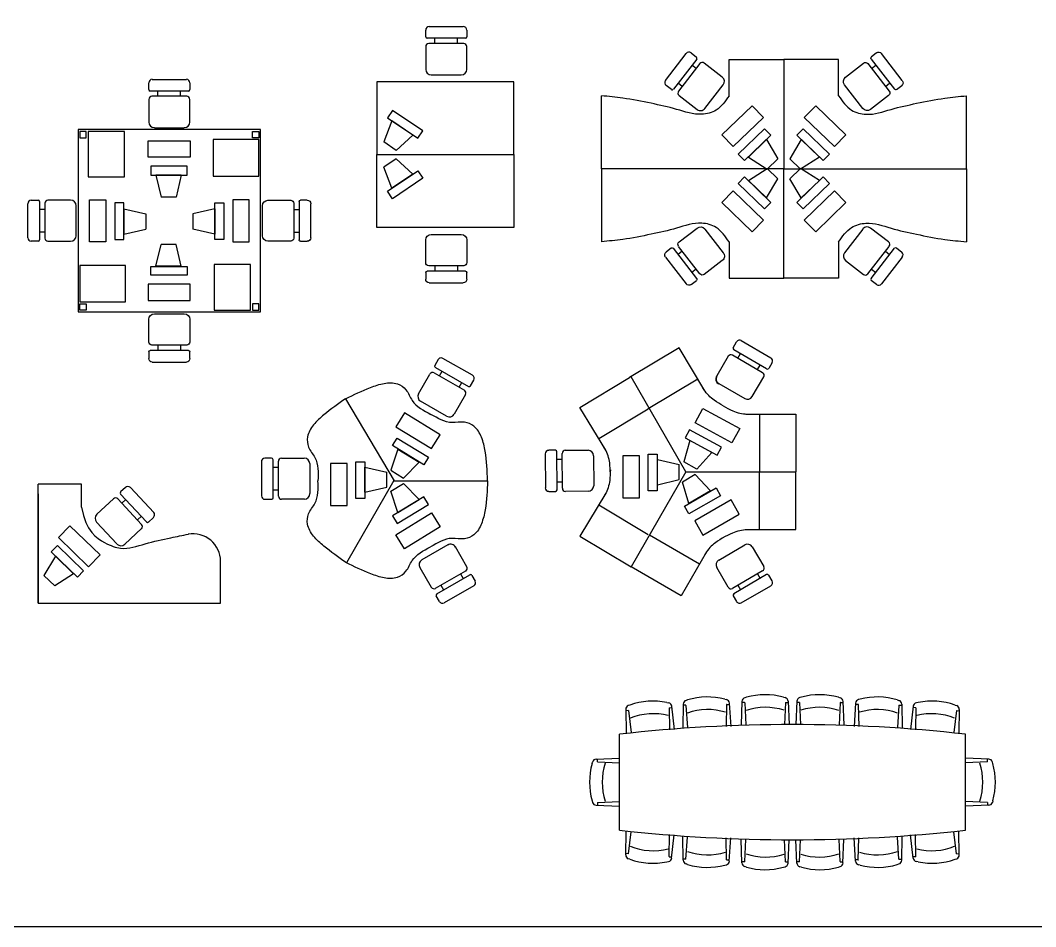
# Model space of a CAD drawing. Header units: centimetres. Extents: x 56177 to 99483, y 493 to 15482.
# Drawn here: x 61806 to 62918, y 632 to 1625 of the extents above; entities that cross this region are included whole.
import ezdxf

# ---------------------------------------------------------------- set-up
doc = ezdxf.new("R2010")
doc.units = ezdxf.units.CM
doc.header["$MEASUREMENT"] = 0
doc.linetypes.add('HIDDEN', pattern=[0.375, 0.25, -0.125])

# ---------------------------------------------------------------- blocks, each defined once
blk = doc.blocks.new('A$C404C5A9B')
for p, q in [((0, 0), (0, 1.305)), ((0.475, 1.305), (0, 1.305)), ((0.475, 1.052), (0.475, 1.305)), ((0.958, 1.269), (0.905, 1.219)), ((1.267, 0.994), (1.012, 1.267)), ((0, 1.2), (0, 0)), ((0.643, 0.975), (0.826, 1.145)), ((0.874, 1.144), (1.135, 0.864)), ((0.904, 1.196), (1.189, 0.891)), ((0.919, 1.095), (0.962, 1.135)), ((1.089, 0.913), (1.132, 0.953)), ((1.212, 0.89), (1.266, 0.94)), ((0.349, 0.849), (0.224, 0.72)), ((0.68, 0.529), (0.349, 0.849)), ((0.865, 0.649), (0.64, 0.889)), ((1.133, 0.817), (0.951, 0.646)), ((0.224, 0.72), (0.554, 0.4)), ((0.144, 0.562), (0.212, 0.633)), ((0.431, 0.284), (0.144, 0.562)), ((0.212, 0.633), (0.499, 0.354)), ((0.191, 0.514), (0.065, 0.304)), ((0.191, 0.514), (0.389, 0.322)), ((0.554, 0.4), (0.68, 0.529)), ((2, 0), (2, 0.46)), ((0.499, 0.354), (0.431, 0.284)), ((0.065, 0.304), (0.183, 0.189)), ((0.389, 0.322), (0.183, 0.189)), ((0, 0), (2, 0))]:
    blk.add_line(p, q)
for centre, radius, start, end in [((0.984, 1.241), 0.0382, 43.073, 133.073), ((0.849, 1.121), 0.0338, 43.073, 133.073), ((0.916, 1.207), 0.0161, 133.073, 223.073), ((0.685, 0.93), 0.0607, 133.073, 223.073), ((1.201, 0.902), 0.0161, 223.073, 313.073), ((1.239, 0.968), 0.0382, 313.073, 43.073), ((1.11, 0.841), 0.0338, 313.073, 43.073), ((1.7, 0.46), 0.3, 0, 100.2477), ((0.909, 0.69), 0.0607, 223.073, 313.073)]:
    blk.add_arc(centre, radius, start, end)
blk.add_open_spline([(0.475, 1.052), (0.526, 0.785), (0.73, 0.655), (0.941, 0.574), (1.177, 0.658), (1.425, 0.711), (1.583, 0.744), (1.647, 0.756)], degree=3, knots=[0, 0, 0, 0, 211.698676, 375.971931, 656.496583, 944.177186, 1139.380688, 1139.380688, 1139.380688, 1139.380688])
blk = doc.blocks.new('A$C58FB6F26')
for p, q in [((2.313, 2.498), (1.989, 2.684)), ((1.936, 2.67), (1.9, 2.606)), ((1.906, 2.584), (2.268, 2.376)), ((1.722, 2.296), (1.846, 2.512)), ((1.892, 2.525), (2.224, 2.335)), ((1.95, 2.492), (1.979, 2.542)), ((2.166, 2.368), (2.195, 2.418)), ((2.29, 2.382), (2.327, 2.446)), ((0.923, 2.242), (1.453, 1.342)), ((2.237, 2.289), (2.112, 2.072)), ((2.029, 2.05), (1.744, 2.213)), ((1.567, 2.087), (1.473, 1.934)), ((1.959, 1.847), (1.567, 2.087)), ((1.473, 1.934), (1.865, 1.694)), ((1.438, 1.727), (1.489, 1.81)), ((1.489, 1.81), (1.83, 1.601)), ((1.865, 1.694), (1.959, 1.847)), ((1.494, 1.69), (1.417, 1.457)), ((1.779, 1.518), (1.438, 1.727)), ((1.494, 1.69), (1.729, 1.546)), ((0.111, 1.589), (0.038, 1.589)), ((0.129, 1.155), (0.128, 1.573)), ((0.219, 1.59), (0.469, 1.59)), ((1.83, 1.601), (1.779, 1.518)), ((0, 1.551), (0.001, 1.177)), ((0.186, 1.489), (0.128, 1.489)), ((0.187, 1.173), (0.186, 1.556)), ((0.53, 1.53), (0.531, 1.201)), ((0.938, 1.531), (0.758, 1.531)), ((0.758, 1.531), (0.758, 1.071)), ((0.938, 1.071), (0.938, 1.531)), ((1.035, 1.549), (1.132, 1.549)), ((1.035, 1.149), (1.035, 1.549)), ((1.132, 1.549), (1.132, 1.149)), ((1.135, 1.492), (1.374, 1.436)), ((1.135, 1.217), (1.135, 1.492)), ((1.417, 1.457), (1.557, 1.371)), ((1.729, 1.546), (1.557, 1.371)), ((1.451, 1.345), (0.931, 0.444)), ((1.374, 1.272), (1.374, 1.436)), ((1.45, 1.342), (2.479, 1.342)), ((0.187, 1.24), (0.129, 1.24)), ((1.135, 1.217), (1.374, 1.272)), ((1.417, 1.227), (1.557, 1.313)), ((1.494, 0.994), (1.417, 1.227)), ((1.729, 1.138), (1.557, 1.313)), ((0.039, 1.139), (0.113, 1.139)), ((0.471, 1.14), (0.221, 1.14)), ((1.132, 1.149), (1.035, 1.149)), ((1.779, 1.167), (1.438, 0.958)), ((1.494, 0.994), (1.729, 1.138)), ((1.83, 1.083), (1.779, 1.167)), ((0.758, 1.071), (0.938, 1.071)), ((1.489, 0.874), (1.83, 1.083)), ((1.438, 0.958), (1.489, 0.874)), ((1.473, 0.751), (1.865, 0.991)), ((1.865, 0.991), (1.959, 0.837)), ((1.959, 0.837), (1.567, 0.597)), ((1.567, 0.597), (1.473, 0.751)), ((2.044, 0.638), (1.759, 0.475)), ((2.251, 0.399), (2.127, 0.616)), ((1.737, 0.392), (1.861, 0.175)), ((1.907, 0.163), (2.239, 0.353)), ((1.921, 0.103), (2.283, 0.311)), ((2.181, 0.32), (2.21, 0.269)), ((2.305, 0.305), (2.342, 0.242)), ((1.965, 0.196), (1.994, 0.146)), ((2.327, 0.19), (2.003, 0.004)), ((1.951, 0.018), (1.915, 0.081))]:
    blk.add_line(p, q)
for centre, radius, start, end in [((1.97, 2.651), 0.0382, 60.1736, 150.1736), ((1.914, 2.598), 0.0161, 150.1736, 240.1736), ((1.876, 2.496), 0.0338, 60.1736, 150.1736), ((2.294, 2.465), 0.0382, 330.1736, 60.1736), ((2.276, 2.39), 0.0161, 240.1736, 330.1736), ((1.775, 2.266), 0.0607, 150.1736, 240.1736), ((2.207, 2.305), 0.0338, 330.1736, 60.1736), ((2.06, 2.102), 0.0607, 240.1736, 330.1736), ((0.038, 1.551), 0.0382, 90.1736, 180.1736), ((0.111, 1.573), 0.0161, 0.1736, 90.1736), ((0.22, 1.556), 0.0338, 90.1736, 180.1736), ((0.469, 1.53), 0.0607, 0.1736, 90.1736), ((0.039, 1.177), 0.0382, 180.1736, 270.1736), ((0.113, 1.155), 0.0161, 270.1736, 0.1736), ((0.221, 1.173), 0.0338, 180.1736, 270.1736), ((0.47, 1.201), 0.0607, 270.1736, 0.1736), ((2.074, 0.585), 0.0607, 29.8264, 119.8264), ((1.789, 0.422), 0.0607, 119.8264, 209.8264), ((2.222, 0.382), 0.0338, 299.8264, 29.8264), ((2.291, 0.297), 0.0161, 29.8264, 119.8264), ((2.308, 0.223), 0.0382, 299.8264, 29.8264), ((1.89, 0.192), 0.0338, 209.8264, 299.8264), ((1.929, 0.089), 0.0161, 119.8264, 209.8264), ((1.984, 0.037), 0.0382, 209.8264, 299.8264)]:
    blk.add_arc(centre, radius, start, end)
for points, knots in [([(0.923, 2.242), (1.013, 2.285), (1.15, 2.35), (1.339, 2.417), (1.484, 2.421), (1.6, 2.342), (1.656, 2.175), (1.777, 2.112), (1.857, 2.07)], [0, 0, 0, 0, 0.296803, 0.45547, 0.601133, 0.71387, 0.848866, 1.104879, 1.104879, 1.104879, 1.104879]), ([(0.923, 2.242), (0.843, 2.184), (0.719, 2.097), (0.568, 1.964), (0.495, 1.838), (0.507, 1.699), (0.626, 1.569), (0.623, 1.432), (0.62, 1.342)], [0, 0, 0, 0, 0.296803, 0.45547, 0.601133, 0.71387, 0.848866, 1.104879, 1.104879, 1.104879, 1.104879]), ([(2.479, 1.342), (2.474, 1.451), (2.468, 1.612), (2.42, 1.817), (2.347, 1.942), (2.219, 1.998), (2.049, 1.958), (1.933, 2.026), (1.857, 2.07)], [0, 0, 0, 0, 0.324343, 0.48301, 0.628673, 0.74141, 0.876406, 1.126842, 1.126842, 1.126842, 1.126842]), ([(0.923, 0.448), (0.843, 0.506), (0.719, 0.594), (0.568, 0.726), (0.495, 0.852), (0.507, 0.991), (0.625, 1.12), (0.622, 1.255), (0.62, 1.342)], [0, 0, 0, 0, 0.296803, 0.45547, 0.601133, 0.71387, 0.848866, 1.099302, 1.099302, 1.099302, 1.099302]), ([(2.479, 1.342), (2.474, 1.236), (2.467, 1.076), (2.42, 0.873), (2.347, 0.748), (2.219, 0.692), (2.047, 0.732), (1.929, 0.663), (1.852, 0.617)], [0, 0, 0, 0, 0.318733, 0.4774, 0.623063, 0.735801, 0.870796, 1.126809, 1.126809, 1.126809, 1.126809]), ([(0.923, 0.448), (1.013, 0.405), (1.15, 0.34), (1.339, 0.273), (1.484, 0.269), (1.6, 0.348), (1.655, 0.513), (1.774, 0.576), (1.852, 0.617)], [0, 0, 0, 0, 0.296803, 0.45547, 0.601133, 0.71387, 0.848866, 1.099302, 1.099302, 1.099302, 1.099302])]:
    blk.add_open_spline(points, degree=3, knots=knots)
blk = doc.blocks.new('A$C4D351404')
for p, q in [((1.467, 2.798), (0.923, 2.473)), ((1.749, 2.328), (1.467, 2.798)), ((2.059, 2.8), (2.096, 2.864)), ((2.148, 2.878), (2.471, 2.69)), ((2.005, 2.707), (1.879, 2.491)), ((2.382, 2.527), (2.051, 2.719)), ((2.426, 2.568), (2.065, 2.778)), ((2.109, 2.686), (2.138, 2.736)), ((2.324, 2.561), (2.353, 2.611)), ((2.485, 2.638), (2.448, 2.574)), ((0.38, 2.147), (0.923, 2.473)), ((1.542, 1.441), (0.941, 2.483)), ((2.268, 2.265), (2.394, 2.481)), ((1.901, 2.408), (2.185, 2.243)), ((0.663, 1.676), (0.38, 2.147)), ((1.642, 1.976), (1.728, 2.135)), ((1.728, 2.135), (2.132, 1.915)), ((2.197, 2.074), (2.746, 2.074)), ((2.746, 2.074), (2.746, 1.441)), ((1.58, 1.9), (1.533, 1.814)), ((1.931, 1.709), (1.58, 1.9)), ((2.046, 1.757), (1.642, 1.976)), ((2.132, 1.915), (2.046, 1.757)), ((1.583, 1.785), (1.517, 1.548)), ((1.533, 1.814), (1.885, 1.623)), ((1.825, 1.653), (1.583, 1.785)), ((0.111, 1.676), (0.038, 1.676)), ((0.219, 1.676), (0.469, 1.677)), ((1.885, 1.623), (1.931, 1.709)), ((0, 1.637), (0.001, 1.264)), ((0.129, 1.242), (0.128, 1.66)), ((0.186, 1.575), (0.128, 1.575)), ((0.187, 1.26), (0.186, 1.642)), ((0.53, 1.616), (0.531, 1.288)), ((1.031, 1.614), (0.851, 1.614)), ((0.851, 1.614), (0.851, 1.154)), ((1.031, 1.154), (1.031, 1.614)), ((1.128, 1.232), (1.128, 1.632)), ((1.128, 1.632), (1.226, 1.632)), ((1.226, 1.632), (1.226, 1.232)), ((1.228, 1.575), (1.467, 1.519)), ((1.228, 1.299), (1.228, 1.575)), ((1.825, 1.653), (1.662, 1.47)), ((1.467, 1.355), (1.467, 1.519)), ((1.662, 1.47), (1.517, 1.548)), ((1.542, 1.441), (0.94, 0.398)), ((1.228, 1.299), (1.467, 1.355)), ((1.644, 1.41), (1.502, 1.328)), ((1.542, 1.441), (2.238, 1.441)), ((1.542, 1.441), (2.746, 1.441)), ((1.542, 1.441), (2.746, 1.441)), ((1.812, 1.231), (1.644, 1.41)), ((2.746, 0.807), (2.746, 1.441)), ((0.039, 1.226), (0.113, 1.226)), ((0.187, 1.327), (0.129, 1.327)), ((0.471, 1.227), (0.221, 1.226)), ((1.226, 1.232), (1.128, 1.232)), ((1.573, 1.093), (1.502, 1.328)), ((1.525, 1.063), (1.871, 1.263)), ((1.812, 1.231), (1.573, 1.093)), ((1.871, 1.263), (1.92, 1.178)), ((0.663, 1.206), (0.38, 0.735)), ((0.851, 1.154), (1.031, 1.154)), ((1.92, 1.178), (1.574, 0.978)), ((2.036, 1.133), (1.638, 0.903)), ((2.126, 0.977), (2.036, 1.133)), ((1.574, 0.978), (1.525, 1.063)), ((1.638, 0.903), (1.728, 0.747)), ((1.728, 0.747), (2.126, 0.977)), ((2.197, 0.807), (2.746, 0.807)), ((0.38, 0.735), (0.941, 0.399)), ((1.764, 0.557), (1.489, 0.082)), ((1.901, 0.473), (2.185, 0.639)), ((2.268, 0.617), (2.394, 0.401)), ((1.489, 0.082), (0.941, 0.399)), ((2.005, 0.174), (1.879, 0.39)), ((2.382, 0.354), (2.051, 0.162)), ((2.426, 0.313), (2.065, 0.103)), ((2.324, 0.321), (2.353, 0.271)), ((2.485, 0.244), (2.448, 0.307)), ((2.109, 0.196), (2.138, 0.146)), ((2.148, 0.004), (2.471, 0.192)), ((2.059, 0.081), (2.096, 0.018))]:
    blk.add_line(p, q)
at = {"linetype": 'HIDDEN', "ltscale": 30}
for p, q in [((1.672, 2.455), (1.129, 2.13)), ((0.586, 1.804), (1.129, 2.13)), ((2.346, 2.074), (2.346, 1.441)), ((2.346, 0.807), (2.346, 1.441)), ((0.586, 1.078), (1.129, 0.752)), ((1.689, 0.428), (1.141, 0.745))]:
    blk.add_line(p, q, dxfattribs=at)
for centre, radius, start, end in [((2.073, 2.792), 0.0161, 149.8264, 239.8264), ((2.129, 2.845), 0.0382, 59.8264, 149.8264), ((2.034, 2.69), 0.0338, 59.8264, 149.8264), ((2.452, 2.657), 0.0382, 329.8264, 59.8264), ((2.434, 2.582), 0.0161, 239.8264, 329.8264), ((1.929, 2.458), 0.0607, 151.1379, 241.1379), ((1.932, 2.461), 0.0607, 149.8264, 239.8264), ((2.365, 2.498), 0.0338, 329.8264, 59.8264), ((2.216, 2.296), 0.0607, 239.8264, 329.8264), ((0.038, 1.637), 0.0382, 90.1736, 180.1736), ((0.111, 1.66), 0.0161, 0.1736, 90.1736), ((0.22, 1.642), 0.0338, 90.1736, 180.1736), ((0.469, 1.616), 0.0607, 0.1736, 90.1736), ((0.038, 1.265), 0.0382, 179.8264, 269.8264), ((0.113, 1.242), 0.0161, 270.1736, 0.1736), ((0.221, 1.26), 0.0338, 180.1736, 270.1736), ((0.47, 1.288), 0.0607, 270.1736, 0.1736), ((2.216, 0.586), 0.0607, 30.1736, 120.1736), ((1.932, 0.421), 0.0607, 120.1736, 210.1736), ((2.365, 0.384), 0.0338, 300.1736, 30.1736), ((2.434, 0.299), 0.0161, 30.1736, 120.1736), ((2.452, 0.225), 0.0382, 300.1736, 30.1736), ((2.034, 0.191), 0.0338, 210.1736, 300.1736), ((2.073, 0.089), 0.0161, 120.1736, 210.1736), ((2.129, 0.037), 0.0382, 210.1736, 300.1736)]:
    blk.add_arc(centre, radius, start, end)
for points in [[(1.951, 2.163), (1.917, 2.182), (1.837, 2.227), (1.763, 2.301), (1.733, 2.354), (1.728, 2.362)], [(1.951, 2.163), (1.985, 2.143), (2.065, 2.098), (2.167, 2.072), (2.228, 2.074), (2.237, 2.074)], [(0.713, 1.42), (0.712, 1.459), (0.71, 1.551), (0.68, 1.651), (0.647, 1.703), (0.642, 1.71)], [(0.713, 1.462), (0.712, 1.423), (0.71, 1.331), (0.68, 1.23), (0.647, 1.179), (0.642, 1.171)], [(1.951, 0.719), (1.985, 0.738), (2.065, 0.784), (2.167, 0.809), (2.228, 0.808), (2.237, 0.807)], [(1.963, 0.726), (1.93, 0.706), (1.85, 0.66), (1.777, 0.584), (1.748, 0.531), (1.744, 0.523)]]:
    blk.add_open_spline(points, degree=3, knots=[0, 0, 0, 0, 11.733465, 27.640028, 30.288151, 30.288151, 30.288151, 30.288151])
blk = doc.blocks.new('A$C148F6C37')
for p, q in [((1.325, 2.988), (1.325, 3.062)), ((1.363, 3.1), (1.737, 3.1)), ((1.775, 3.062), (1.775, 2.988)), ((1.759, 2.972), (1.341, 2.972)), ((1.741, 2.914), (1.359, 2.914)), ((1.426, 2.914), (1.426, 2.972)), ((1.674, 2.914), (1.674, 2.972)), ((1.325, 2.88), (1.325, 2.631)), ((1.775, 2.631), (1.775, 2.88)), ((1.386, 2.57), (1.714, 2.57)), ((2.55, 2.55), (0.55, 2.55)), ((0.55, 2.55), (0.55, 0.55)), ((0.64, 2.53), (0.57, 2.53)), ((0.57, 2.53), (0.57, 2.46)), ((0.57, 2.46), (0.64, 2.46)), ((0.64, 2.46), (0.64, 2.53)), ((1.06, 2.53), (0.66, 2.53)), ((0.66, 2.53), (0.66, 2.03)), ((1.06, 2.03), (1.06, 2.53)), ((2.46, 2.46), (2.46, 2.53)), ((2.46, 2.53), (2.53, 2.53)), ((2.53, 2.46), (2.46, 2.46)), ((2.53, 2.53), (2.53, 2.46)), ((2.55, 0.55), (2.55, 2.55)), ((1.32, 2.425), (1.78, 2.425)), ((1.32, 2.245), (1.32, 2.425)), ((1.78, 2.425), (1.78, 2.245)), ((2.03, 2.44), (2.03, 2.04)), ((2.53, 2.44), (2.03, 2.44)), ((2.53, 2.04), (2.53, 2.44)), ((1.78, 2.245), (1.32, 2.245)), ((1.746, 2.147), (1.346, 2.147)), ((1.346, 2.147), (1.346, 2.05)), ((1.746, 2.05), (1.746, 2.147)), ((0.66, 2.03), (1.06, 2.03)), ((1.346, 2.05), (1.746, 2.05)), ((1.679, 2.048), (1.404, 2.048)), ((1.404, 2.048), (1.459, 1.809)), ((1.679, 2.048), (1.624, 1.809)), ((2.03, 2.04), (2.53, 2.04)), ((1.624, 1.809), (1.459, 1.809)), ((0, 1.363), (0, 1.737)), ((0.038, 1.775), (0.112, 1.775)), ((0.128, 1.759), (0.128, 1.341)), ((0.186, 1.674), (0.128, 1.674)), ((0.186, 1.741), (0.186, 1.359)), ((0.469, 1.775), (0.22, 1.775)), ((0.53, 1.386), (0.53, 1.714)), ((0.675, 1.32), (0.675, 1.78)), ((0.675, 1.78), (0.855, 1.78)), ((0.855, 1.78), (0.855, 1.32)), ((0.953, 1.746), (0.953, 1.346)), ((1.05, 1.746), (0.953, 1.746)), ((1.05, 1.346), (1.05, 1.746)), ((1.052, 1.679), (1.052, 1.404)), ((1.052, 1.679), (1.291, 1.624)), ((2.048, 1.679), (1.809, 1.624)), ((2.048, 1.679), (2.048, 1.404)), ((2.05, 1.346), (2.05, 1.746)), ((2.05, 1.746), (2.147, 1.746)), ((2.147, 1.746), (2.147, 1.346)), ((2.425, 1.78), (2.245, 1.78)), ((2.245, 1.78), (2.245, 1.32)), ((2.425, 1.32), (2.425, 1.78)), ((2.57, 1.386), (2.57, 1.714)), ((2.631, 1.775), (2.88, 1.775)), ((2.914, 1.741), (2.914, 1.359)), ((2.914, 1.674), (2.972, 1.674)), ((2.972, 1.759), (2.972, 1.341)), ((3.062, 1.775), (2.988, 1.775)), ((3.1, 1.363), (3.1, 1.737)), ((1.291, 1.624), (1.291, 1.459)), ((1.809, 1.624), (1.809, 1.459)), ((1.052, 1.404), (1.291, 1.459)), ((2.048, 1.404), (1.809, 1.459)), ((0.186, 1.426), (0.128, 1.426)), ((0.953, 1.346), (1.05, 1.346)), ((2.147, 1.346), (2.05, 1.346)), ((2.914, 1.426), (2.972, 1.426)), ((0.112, 1.325), (0.038, 1.325)), ((0.22, 1.325), (0.469, 1.325)), ((0.855, 1.32), (0.675, 1.32)), ((1.404, 1.052), (1.459, 1.291)), ((1.624, 1.291), (1.459, 1.291)), ((1.679, 1.052), (1.624, 1.291)), ((2.245, 1.32), (2.425, 1.32)), ((2.88, 1.325), (2.631, 1.325)), ((2.988, 1.325), (3.062, 1.325)), ((0.57, 1.06), (0.57, 0.66)), ((1.07, 1.06), (0.57, 1.06)), ((1.07, 0.66), (1.07, 1.06)), ((1.346, 1.05), (1.746, 1.05)), ((1.346, 0.953), (1.346, 1.05)), ((1.679, 1.052), (1.404, 1.052)), ((1.746, 1.05), (1.746, 0.953)), ((2.44, 1.07), (2.04, 1.07)), ((2.04, 1.07), (2.04, 0.57)), ((2.44, 0.57), (2.44, 1.07)), ((1.746, 0.953), (1.346, 0.953)), ((1.78, 0.855), (1.32, 0.855)), ((1.32, 0.855), (1.32, 0.675)), ((1.78, 0.675), (1.78, 0.855)), ((1.32, 0.675), (1.78, 0.675)), ((0.57, 0.66), (1.07, 0.66)), ((0.57, 0.64), (0.64, 0.64)), ((0.57, 0.57), (0.57, 0.64)), ((0.64, 0.57), (0.57, 0.57)), ((0.64, 0.64), (0.64, 0.57)), ((2.04, 0.57), (2.44, 0.57)), ((2.53, 0.64), (2.46, 0.64)), ((2.46, 0.64), (2.46, 0.57)), ((2.46, 0.57), (2.53, 0.57)), ((2.53, 0.57), (2.53, 0.64)), ((0.55, 0.55), (2.55, 0.55)), ((1.325, 0.22), (1.325, 0.469)), ((1.386, 0.53), (1.714, 0.53)), ((1.775, 0.469), (1.775, 0.22)), ((1.325, 0.112), (1.325, 0.038)), ((1.759, 0.128), (1.341, 0.128)), ((1.741, 0.186), (1.359, 0.186)), ((1.426, 0.186), (1.426, 0.128)), ((1.674, 0.186), (1.674, 0.128)), ((1.775, 0.038), (1.775, 0.112)), ((1.363, 0), (1.737, 0))]:
    blk.add_line(p, q)
for centre, radius, start, end in [((1.363, 3.062), 0.0382, 90, 180), ((1.737, 3.062), 0.0382, 0, 90), ((1.341, 2.988), 0.0161, 180, 270), ((1.359, 2.88), 0.0338, 90, 180), ((1.741, 2.88), 0.0338, 0, 90), ((1.759, 2.988), 0.0161, 270, 0), ((1.386, 2.631), 0.0607, 180, 270), ((1.714, 2.631), 0.0607, 270, 0), ((0.038, 1.737), 0.0382, 90, 180), ((0.112, 1.759), 0.0161, 0, 90), ((0.22, 1.741), 0.0338, 90, 180), ((0.469, 1.714), 0.0607, 0, 90), ((0.038, 1.363), 0.0382, 180, 270), ((0.112, 1.341), 0.0161, 270, 0), ((0.22, 1.359), 0.0338, 180, 270), ((0.469, 1.386), 0.0607, 270, 0)]:
    blk.add_arc(centre, radius, start, end)
at = {"extrusion": (0, 0, -1)}
for centre, major_axis, start_param, end_param in [((2.631, 1.714), (0.0429, 0.0429), 3.926991, 5.497787), ((2.88, 1.741), (-0.0239, 0.0239), 0.785398, 2.356194), ((2.988, 1.759), (0.0114, 0.0114), 3.926991, 5.497787), ((3.062, 1.737), (0.027, 0.027), -0.785398, 0.785398), ((2.631, 1.386), (-0.0429, 0.0429), 3.926991, 5.497787), ((2.88, 1.359), (0.0239, 0.0239), 0.785398, 2.356194), ((2.988, 1.341), (0.0114, 0.0114), 2.356194, 3.926991), ((3.062, 1.363), (-0.027, 0.027), 2.356194, 3.926991), ((1.386, 0.469), (0.0429, 0.0429), 3.926991, 5.497787), ((1.714, 0.469), (-0.0429, 0.0429), 0.785398, 2.356194), ((1.359, 0.22), (-0.0239, 0.0239), 3.926991, 5.497787), ((1.341, 0.112), (-0.0114, 0.0114), 5.497787, 7.068583), ((1.741, 0.22), (0.0239, 0.0239), 0.785398, 2.356194), ((1.759, 0.112), (-0.0114, 0.0114), 0.785398, 2.356194), ((1.363, 0.038), (0.027, 0.027), 2.356194, 3.926991), ((1.737, 0.038), (-0.027, 0.027), 2.356194, 3.926991)]:
    blk.add_ellipse(centre, major_axis=major_axis, ratio=1, start_param=start_param, end_param=end_param, dxfattribs=at)
blk = doc.blocks.new('A$C2F7A5E31')
for p, q in [((0.573, 2.809), (0.946, 2.809)), ((0.535, 2.697), (0.535, 2.77)), ((0.969, 2.681), (0.551, 2.681)), ((0.635, 2.623), (0.635, 2.681)), ((0.884, 2.623), (0.884, 2.681)), ((0.985, 2.77), (0.985, 2.697)), ((0.535, 2.589), (0.535, 2.339)), ((0.951, 2.623), (0.569, 2.623)), ((0.985, 2.339), (0.985, 2.589)), ((0.595, 2.279), (0.924, 2.279)), ((1.5, 2.204), (0, 2.204)), ((0, 2.204), (0, 1.404)), ((1.5, 1.404), (1.5, 2.204)), ((0.172, 1.887), (0.117, 1.806)), ((0.117, 1.806), (0.449, 1.583)), ((0.504, 1.664), (0.172, 1.887)), ((0.164, 1.773), (0.076, 1.543)), ((0.392, 1.619), (0.164, 1.773)), ((0.392, 1.619), (0.212, 1.451)), ((0.449, 1.583), (0.504, 1.664)), ((0.212, 1.451), (0.076, 1.543)), ((0, 1.404), (1.5, 1.404)), ((0, 1.404), (1.5, 1.404)), ((0, 0.604), (0, 1.404)), ((0.212, 1.357), (0.076, 1.265)), ((0.392, 1.19), (0.212, 1.357)), ((1.5, 1.404), (1.5, 0.604)), ((0.164, 1.036), (0.076, 1.265)), ((0.117, 1.002), (0.449, 1.226)), ((0.449, 1.226), (0.504, 1.145)), ((0.392, 1.19), (0.164, 1.036)), ((0.504, 1.145), (0.172, 0.921)), ((0.172, 0.921), (0.117, 1.002)), ((1.5, 0.604), (0, 0.604)), ((0.535, 0.22), (0.535, 0.469)), ((0.595, 0.53), (0.924, 0.53)), ((0.985, 0.469), (0.985, 0.22)), ((0.535, 0.112), (0.535, 0.038)), ((0.969, 0.128), (0.551, 0.128)), ((0.951, 0.186), (0.569, 0.186)), ((0.635, 0.186), (0.635, 0.128)), ((0.884, 0.186), (0.884, 0.128)), ((0.985, 0.038), (0.985, 0.112)), ((0.573, 0), (0.946, 0))]:
    blk.add_line(p, q)
for centre, radius, start, end in [((0.573, 2.77), 0.0382, 90, 180), ((0.946, 2.77), 0.0382, 0, 90), ((0.551, 2.697), 0.0161, 180, 270), ((0.969, 2.697), 0.0161, 270, 0), ((0.569, 2.589), 0.0338, 90, 180), ((0.951, 2.589), 0.0338, 0, 90), ((0.595, 2.339), 0.0607, 180, 270), ((0.924, 2.339), 0.0607, 270, 0)]:
    blk.add_arc(centre, radius, start, end)
at = {"extrusion": (0, 0, -1)}
for centre, major_axis, start_param, end_param in [((0.595, 0.469), (0.0429, 0.0429), 3.926991, 5.497787), ((0.924, 0.469), (0.0429, 0.0429), -0.785398, 0.785398), ((0.569, 0.22), (-0.0239, 0.0239), 3.926991, 5.497787), ((0.551, 0.112), (-0.0114, 0.0114), 5.497787, 7.068583), ((0.951, 0.22), (0.0239, 0.0239), 0.785398, 2.356194), ((0.969, 0.112), (0.0114, 0.0114), -0.785398, 0.785398), ((0.573, 0.038), (0.027, 0.027), 2.356194, 3.926991), ((0.946, 0.038), (0.027, 0.027), 0.785398, 2.356194)]:
    blk.add_ellipse(centre, major_axis=major_axis, ratio=1, start_param=start_param, end_param=end_param, dxfattribs=at)
blk = doc.blocks.new('A$C4DD15663')
for p, q in [((0.702, 2.244), (0.93, 2.54)), ((1.045, 2.479), (0.789, 2.149)), ((0.984, 2.547), (1.042, 2.502)), ((1.4, 2.477), (2, 2.477)), ((1.4, 2.077), (1.4, 2.477)), ((2, 2.477), (2, 1.277)), ((2.6, 2.477), (2, 2.477)), ((2.6, 2.077), (2.6, 2.477)), ((2.955, 2.479), (3.211, 2.149)), ((3.016, 2.547), (2.958, 2.502)), ((3.298, 2.244), (3.07, 2.54)), ((1.08, 2.43), (0.846, 2.127)), ((1.039, 2.377), (0.993, 2.413)), ((1.325, 2.283), (1.127, 2.436)), ((2.675, 2.283), (2.873, 2.436)), ((2.92, 2.43), (3.154, 2.127)), ((2.961, 2.377), (3.007, 2.413)), ((0.767, 2.146), (0.709, 2.191)), ((0.887, 2.18), (0.841, 2.216)), ((1.135, 1.938), (1.336, 2.198)), ((2.865, 1.938), (2.664, 2.198)), ((3.113, 2.18), (3.159, 2.216)), ((3.233, 2.146), (3.291, 2.191)), ((0, 1.277), (0, 2.077)), ((0.852, 2.08), (1.05, 1.927)), ((3.148, 2.08), (2.95, 1.927)), ((4, 1.277), (4, 2.077)), ((1.32, 1.649), (1.651, 1.969)), ((1.651, 1.969), (1.776, 1.84)), ((2.349, 1.969), (2.224, 1.84)), ((2.68, 1.649), (2.349, 1.969)), ((1.776, 1.84), (1.446, 1.52)), ((2.224, 1.84), (2.554, 1.52)), ((1.788, 1.716), (1.501, 1.437)), ((1.856, 1.646), (1.788, 1.716)), ((2.144, 1.646), (2.212, 1.716)), ((2.212, 1.716), (2.499, 1.437)), ((1.446, 1.52), (1.32, 1.649)), ((1.569, 1.367), (1.856, 1.646)), ((1.809, 1.598), (1.611, 1.406)), ((1.809, 1.598), (1.935, 1.387)), ((2.191, 1.598), (2.065, 1.387)), ((2.431, 1.367), (2.144, 1.646)), ((2.191, 1.598), (2.389, 1.406)), ((2.554, 1.52), (2.68, 1.649)), ((1.501, 1.437), (1.569, 1.367)), ((1.611, 1.406), (1.817, 1.273)), ((1.935, 1.387), (1.817, 1.273)), ((2.065, 1.387), (2.183, 1.273)), ((2.389, 1.406), (2.183, 1.273)), ((2.499, 1.437), (2.431, 1.367)), ((2, 1.277), (0, 1.277)), ((0, 1.277), (0, 0.477)), ((1.611, 1.149), (1.817, 1.282)), ((1.935, 1.168), (1.817, 1.282)), ((2, 1.277), (4, 1.277)), ((2, 0.077), (2, 1.277)), ((2.065, 1.168), (2.183, 1.282)), ((2.389, 1.149), (2.183, 1.282)), ((4, 1.277), (4, 0.477)), ((1.501, 1.117), (1.569, 1.188)), ((1.788, 0.839), (1.501, 1.117)), ((1.569, 1.188), (1.856, 0.909)), ((1.809, 0.957), (1.611, 1.149)), ((1.809, 0.957), (1.935, 1.168)), ((2.191, 0.957), (2.065, 1.168)), ((2.431, 1.188), (2.144, 0.909)), ((2.191, 0.957), (2.389, 1.149)), ((2.212, 0.839), (2.499, 1.117)), ((2.499, 1.117), (2.431, 1.188)), ((1.446, 1.035), (1.32, 0.906)), ((1.776, 0.715), (1.446, 1.035)), ((2.224, 0.715), (2.554, 1.035)), ((2.554, 1.035), (2.68, 0.906)), ((1.32, 0.906), (1.651, 0.586)), ((1.856, 0.909), (1.788, 0.839)), ((2.144, 0.909), (2.212, 0.839)), ((2.68, 0.906), (2.349, 0.586)), ((1.651, 0.586), (1.776, 0.715)), ((2.349, 0.586), (2.224, 0.715)), ((0.852, 0.475), (1.05, 0.628)), ((1.135, 0.617), (1.336, 0.357)), ((2.865, 0.617), (2.664, 0.357)), ((3.148, 0.475), (2.95, 0.628)), ((1.4, 0.477), (1.4, 0.077)), ((2.6, 0.477), (2.6, 0.077)), ((0.767, 0.409), (0.709, 0.364)), ((1.045, 0.075), (0.789, 0.406)), ((0.887, 0.375), (0.841, 0.339)), ((1.08, 0.125), (0.846, 0.427)), ((2.92, 0.125), (3.154, 0.427)), ((2.955, 0.075), (3.211, 0.406)), ((3.113, 0.375), (3.159, 0.339)), ((3.233, 0.409), (3.291, 0.364)), ((0.702, 0.31), (0.93, 0.015)), ((1.325, 0.272), (1.127, 0.119)), ((2.675, 0.272), (2.873, 0.119)), ((3.298, 0.31), (3.07, 0.015)), ((1.039, 0.178), (0.993, 0.142)), ((2.961, 0.178), (3.007, 0.142)), ((0.984, 0.008), (1.042, 0.053)), ((1.4, 0.077), (2, 0.077)), ((2.6, 0.077), (2, 0.077)), ((3.016, 0.008), (2.958, 0.053))]:
    blk.add_line(p, q)
for centre, radius, start, end in [((0.96, 2.517), 0.0382, 52.2917, 142.2917), ((1.032, 2.489), 0.0161, 322.2917, 52.2917), ((1.107, 2.409), 0.0338, 52.2917, 142.2917), ((0.732, 2.221), 0.0382, 142.2917, 232.2917), ((1.288, 2.235), 0.0607, 322.2917, 52.2917), ((0.776, 2.159), 0.0161, 232.2917, 322.2917), ((0.873, 2.107), 0.0338, 142.2917, 232.2917), ((1.087, 1.975), 0.0607, 232.2917, 322.2917), ((2.913, 0.58), 0.0607, 52.2917, 142.2917), ((3.127, 0.448), 0.0338, 322.2917, 52.2917), ((2.712, 0.32), 0.0607, 142.2917, 232.2917), ((3.224, 0.396), 0.0161, 52.2917, 142.2917), ((3.268, 0.334), 0.0382, 322.2917, 52.2917), ((2.893, 0.146), 0.0338, 232.2917, 322.2917), ((2.968, 0.066), 0.0161, 142.2917, 232.2917), ((3.04, 0.038), 0.0382, 232.2917, 322.2917)]:
    blk.add_arc(centre, radius, start, end)
at = {"extrusion": (0, 0, -1)}
for centre, major_axis, start_param, end_param in [((2.968, 2.489), (0.0114, 0.0114), 3.268857, 4.839653), ((3.04, 2.517), (0.027, 0.027), -1.443532, 0.127264), ((2.893, 2.409), (0.0239, 0.0239), -1.443532, 0.127264), ((2.712, 2.235), (0.0429, 0.0429), 3.268857, 4.839653), ((3.268, 2.221), (0.027, 0.027), 0.127264, 1.698061), ((3.127, 2.107), (0.0239, 0.0239), 0.127264, 1.698061), ((3.224, 2.159), (0.0114, 0.0114), 1.698061, 3.268857), ((2.913, 1.975), (0.0429, 0.0429), 1.698061, 3.268857), ((1.087, 0.58), (0.0429, 0.0429), -1.443532, 0.127264), ((0.873, 0.448), (0.0239, 0.0239), 3.268857, 4.839653), ((0.732, 0.334), (0.027, 0.027), 3.268857, 4.839653), ((0.776, 0.396), (0.0114, 0.0114), -1.443532, 0.127264), ((1.288, 0.32), (0.0429, 0.0429), 0.127264, 1.698061), ((1.107, 0.146), (0.0239, 0.0239), 1.698061, 3.268857), ((0.96, 0.038), (0.027, 0.027), 1.698061, 3.268857), ((1.032, 0.066), (0.0114, 0.0114), 0.127264, 1.698061)]:
    blk.add_ellipse(centre, major_axis=major_axis, ratio=1, start_param=start_param, end_param=end_param, dxfattribs=at)
for points in [[(1.4, 2.077), (1.358, 2.018), (1.284, 1.911), (1.059, 1.851), (0.823, 1.936), (0.537, 1.997), (0.262, 2.053), (0.079, 2.07), (0, 2.077)], [(2.6, 2.077), (2.642, 2.018), (2.716, 1.911), (2.941, 1.851), (3.177, 1.936), (3.463, 1.997), (3.738, 2.053), (3.921, 2.07), (4, 2.077)], [(1.4, 0.477), (1.358, 0.537), (1.284, 0.643), (1.059, 0.704), (0.823, 0.619), (0.537, 0.558), (0.262, 0.501), (0.079, 0.485), (0, 0.477)], [(2.6, 0.477), (2.642, 0.537), (2.716, 0.643), (2.941, 0.704), (3.177, 0.619), (3.463, 0.558), (3.738, 0.501), (3.921, 0.485), (4, 0.477)]]:
    blk.add_open_spline(points, degree=3, knots=[0, 0, 0, 0, 211.698676, 375.971931, 656.496583, 944.177186, 1257.74542, 1495.605958, 1495.605958, 1495.605958, 1495.605958])
blk = doc.blocks.new('A1020DB')
for p, q in [((-43.65, 34.29), (-44.32, 34.08)), ((-28.21, 34.6), (-27.52, 34.41)), ((-19.17, 35.37), (-19.85, 35.16)), ((-3.72, 35.43), (-3.04, 35.23)), ((3.72, 35.43), (3.04, 35.23)), ((19.17, 35.37), (19.85, 35.16)), ((28.21, 34.6), (27.52, 34.41)), ((43.65, 34.29), (44.32, 34.08)), ((-68.33, 29.85), (-69.48, 29.77)), ((-69.45, 30.27), (-69.21, 20.55)), ((-67.7, 32.13), (-68.37, 31.88)), ((-68.29, 29.81), (-67.24, 20.68)), ((-52.3, 33.2), (-51.61, 33.05)), ((-51.4, 30.99), (-51.17, 21.8)), ((-51.36, 31.04), (-50.36, 31.1)), ((-50.31, 31.61), (-49.2, 21.94)), ((-45.49, 32.53), (-45.72, 22.8)), ((-44.39, 32.05), (-45.54, 32.03)), ((-44.35, 32.01), (-43.76, 22.84)), ((-27.42, 32.35), (-27.64, 23.16)), ((-27.38, 32.39), (-26.38, 32.41)), ((-26.3, 32.91), (-25.68, 23.2)), ((-21.03, 33.63), (-21.43, 23.91)), ((-19.94, 33.14), (-21.1, 33.13)), ((-19.9, 33.1), (-19.46, 23.92)), ((-2.97, 33.17), (-3.34, 23.98)), ((-2.93, 33.21), (-1.93, 33.21)), ((-1.84, 33.71), (-1.37, 23.99)), ((1.84, 33.71), (1.37, 23.99)), ((2.93, 33.21), (1.93, 33.21)), ((2.97, 33.17), (3.34, 23.98)), ((19.9, 33.1), (19.46, 23.92)), ((19.94, 33.14), (21.1, 33.13)), ((21.03, 33.63), (21.43, 23.91)), ((26.3, 32.91), (25.68, 23.2)), ((27.38, 32.39), (26.38, 32.41)), ((27.42, 32.35), (27.64, 23.16)), ((44.35, 32.01), (43.76, 22.84)), ((44.39, 32.05), (45.54, 32.03)), ((45.49, 32.53), (45.72, 22.8)), ((50.31, 31.61), (49.2, 21.94)), ((51.36, 31.04), (50.36, 31.1)), ((51.4, 30.99), (51.17, 21.8)), ((52.3, 33.2), (51.61, 33.05)), ((68.29, 29.81), (67.24, 20.68)), ((67.7, 32.13), (68.37, 31.88)), ((68.33, 29.85), (69.48, 29.77)), ((69.45, 30.27), (69.21, 20.55)), ((-72, -20), (-72, 20)), ((72, -20), (72, 20)), ((-81.72, 9.6), (-72, 10.03)), ((-81.22, 8.51), (-81.22, 9.51)), ((-81.18, 8.47), (-72, 8.06)), ((81.72, 9.6), (72, 10.03)), ((81.18, 8.47), (72, 8.06)), ((81.22, 8.51), (81.22, 9.51)), ((-83.45, 7.72), (-83.25, 8.4)), ((83.45, 7.72), (83.25, 8.4)), ((-83.45, -7.72), (-83.25, -8.4)), ((-81.18, -8.47), (-72, -8.06)), ((81.18, -8.47), (72, -8.06)), ((83.45, -7.72), (83.25, -8.4)), ((-81.72, -9.6), (-72, -10.03)), ((-81.22, -8.51), (-81.22, -9.66)), ((81.72, -9.6), (72, -10.03)), ((81.22, -8.51), (81.22, -9.66)), ((-69.45, -30.27), (-69.21, -20.55)), ((-68.29, -29.81), (-67.24, -20.68)), ((68.29, -29.81), (67.24, -20.68)), ((69.45, -30.27), (69.21, -20.55)), ((-51.4, -30.99), (-51.17, -21.8)), ((-50.31, -31.61), (-49.2, -21.94)), ((-45.49, -32.53), (-45.72, -22.8)), ((-44.35, -32.01), (-43.76, -22.84)), ((-27.42, -32.35), (-27.64, -23.16)), ((-26.3, -32.91), (-25.68, -23.2)), ((-21.03, -33.63), (-21.43, -23.91)), ((-19.9, -33.1), (-19.46, -23.92)), ((-2.97, -33.17), (-3.34, -23.98)), ((-1.84, -33.71), (-1.37, -23.99)), ((1.84, -33.71), (1.37, -23.99)), ((2.97, -33.17), (3.34, -23.98)), ((19.9, -33.1), (19.46, -23.92)), ((21.03, -33.63), (21.43, -23.91)), ((26.3, -32.91), (25.68, -23.2)), ((27.42, -32.35), (27.64, -23.16)), ((44.35, -32.01), (43.76, -22.84)), ((45.49, -32.53), (45.72, -22.8)), ((50.31, -31.61), (49.2, -21.94)), ((51.4, -30.99), (51.17, -21.8)), ((-68.33, -29.85), (-69.48, -29.77)), ((-67.7, -32.13), (-68.37, -31.88)), ((-52.3, -33.2), (-51.61, -33.05)), ((-51.36, -31.04), (-50.36, -31.1)), ((-44.39, -32.05), (-45.54, -32.03)), ((-27.38, -32.39), (-26.38, -32.41)), ((-19.94, -33.14), (-21.1, -33.13)), ((-2.93, -33.21), (-1.93, -33.21)), ((2.93, -33.21), (1.93, -33.21)), ((19.94, -33.14), (21.1, -33.13)), ((27.38, -32.39), (26.38, -32.41)), ((44.39, -32.05), (45.54, -32.03)), ((51.36, -31.04), (50.36, -31.1)), ((52.3, -33.2), (51.61, -33.05)), ((67.7, -32.13), (68.37, -31.88)), ((68.33, -29.85), (69.48, -29.77)), ((-43.65, -34.29), (-44.32, -34.08)), ((-28.21, -34.6), (-27.52, -34.41)), ((-19.17, -35.37), (-19.85, -35.16)), ((-3.72, -35.43), (-3.04, -35.23)), ((3.72, -35.43), (3.04, -35.23)), ((19.17, -35.37), (19.85, -35.16)), ((28.21, -34.6), (27.52, -34.41)), ((43.65, -34.29), (44.32, -34.08))]:
    blk.add_line(p, q)
for centre, radius, start, end in [((-43.82, 32.49), 1.67, 107.5567, 178.5964), ((-35.38, 6.66), 28.84, 75.6116, 106.662), ((-27.96, 32.8), 1.67, 3.6772, 74.7168), ((-19.37, 33.57), 1.67, 106.6463, 177.686), ((-11.34, 7.61), 28.84, 74.7012, 105.7516), ((-3.51, 33.63), 1.67, 2.7668, 73.8065), ((3.51, 33.63), 1.67, 106.1935, 177.2332), ((11.34, 7.61), 28.84, 74.2484, 105.2988), ((19.37, 33.57), 1.67, 2.314, 73.3537), ((27.96, 32.8), 1.67, 105.2832, 176.3228), ((35.38, 6.66), 28.84, 73.338, 104.3884), ((43.82, 32.49), 1.67, 1.4036, 72.4433), ((-67.79, 30.32), 1.67, 110.4098, 181.4495), ((-68.33, 29.81), 0.0417, 6.5302, 93.9898), ((-58.07, 4.94), 28.84, 78.4646, 109.5151), ((-51.96, 31.42), 1.67, 6.5302, 77.5699), ((-51.36, 30.99), 0.0417, 93.9898, 181.4495), ((-44.39, 32.01), 0.0417, 3.6772, 91.1368), ((-35.35, 5.19), 25.07, 72.718, 109.5555), ((-27.38, 32.35), 0.0417, 91.1368, 178.5964), ((-19.94, 33.1), 0.0417, 2.7668, 90.2264), ((-11.33, 6.13), 25.07, 71.8076, 108.6451), ((-2.93, 33.16), 0.0417, 90.2264, 177.686), ((2.93, 33.16), 0.0417, 2.314, 89.7736), ((11.33, 6.13), 25.07, 71.3549, 108.1924), ((19.94, 33.1), 0.0417, 89.7736, 177.2332), ((27.38, 32.35), 0.0417, 1.4036, 88.8632), ((35.35, 5.19), 25.07, 70.4445, 107.282), ((44.39, 32.01), 0.0417, 88.8632, 176.3228), ((51.96, 31.42), 1.67, 102.4301, 173.4698), ((51.36, 30.99), 0.0417, 358.5505, 86.0102), ((58.07, 4.94), 28.84, 70.4849, 101.5354), ((68.33, 29.81), 0.0417, 86.0102, 173.4698), ((67.79, 30.32), 1.67, 358.5505, 69.5902), ((-57.97, 3.47), 25.07, 75.5711, 112.4086), ((57.97, 3.47), 25.07, 67.5914, 104.4289), ((0, -626), 650, 83.64034, 96.35966), ((-81.65, 7.93), 1.67, 92.5404, 163.5801), ((-81.18, 8.51), 0.0417, 180, 267.4596), ((81.18, 8.51), 0.0417, 272.5404, 360), ((81.65, 7.93), 1.67, 16.4199, 87.4596), ((-55.66, 0), 28.84, 164.4748, 195.5252), ((-54.18, 0), 25.07, 161.5812, 198.4188), ((54.18, 0), 25.07, 341.5812, 18.4188), ((55.66, 0), 28.84, 344.4748, 15.5252), ((-81.65, -7.93), 1.67, 196.4199, 267.4596), ((81.65, -7.93), 1.67, 272.5404, 343.5801), ((-81.18, -8.51), 0.0417, 92.5404, 180), ((81.18, -8.51), 0.0417, 0, 87.4596), ((0, 626), 650, 263.64034, 276.35966), ((0, 626), 650, 263.64034, 276.35966), ((-57.97, -3.47), 25.07, 247.5914, 284.4289), ((-35.35, -5.19), 25.07, 250.4445, 287.282), ((35.35, -5.19), 25.07, 252.718, 289.5555), ((57.97, -3.47), 25.07, 255.5711, 292.4086), ((-67.79, -30.32), 1.67, 178.5505, 249.5902), ((-68.33, -29.81), 0.0417, 266.0102, 353.4698), ((-58.07, -4.94), 28.84, 250.4849, 281.5354), ((-51.96, -31.42), 1.67, 282.4301, 353.4698), ((-51.36, -30.99), 0.0417, 178.5505, 266.0102), ((-43.82, -32.49), 1.67, 181.4036, 252.4433), ((-44.39, -32.01), 0.0417, 268.8632, 356.3228), ((-27.96, -32.8), 1.67, 285.2832, 356.3228), ((-27.38, -32.35), 0.0417, 181.4036, 268.8632), ((-19.37, -33.57), 1.67, 182.314, 253.3537), ((-19.94, -33.1), 0.0417, 269.7736, 357.2332), ((-11.33, -6.13), 25.07, 251.3549, 288.1924), ((-3.51, -33.63), 1.67, 286.1935, 357.2332), ((-2.93, -33.16), 0.0417, 182.314, 269.7736), ((3.51, -33.63), 1.67, 182.7668, 253.8065), ((2.93, -33.16), 0.0417, 270.2264, 357.686), ((11.33, -6.13), 25.07, 251.8076, 288.6451), ((19.37, -33.57), 1.67, 286.6463, 357.686), ((19.94, -33.1), 0.0417, 182.7668, 270.2264), ((27.96, -32.8), 1.67, 183.6772, 254.7168), ((27.38, -32.35), 0.0417, 271.1368, 358.5964), ((43.82, -32.49), 1.67, 287.5567, 358.5964), ((44.39, -32.01), 0.0417, 183.6772, 271.1368), ((51.96, -31.42), 1.67, 186.5302, 257.5699), ((51.36, -30.99), 0.0417, 273.9898, 1.4495), ((58.07, -4.94), 28.84, 258.4646, 289.5151), ((68.33, -29.81), 0.0417, 186.5302, 273.9898), ((67.79, -30.32), 1.67, 290.4098, 1.4495), ((-35.38, -6.66), 28.84, 253.338, 284.3884), ((-11.34, -7.61), 28.84, 254.2484, 285.2988), ((11.34, -7.61), 28.84, 254.7012, 285.7516), ((35.38, -6.66), 28.84, 255.6116, 286.662)]:
    blk.add_arc(centre, radius, start, end)

msp = doc.modelspace()

# ---------------------------------------------------------------- linework, layer by layer
msp.add_lwpolyline([(59643.76, 2794.5), (64989.1, 2794.5), (64989.1, 631.62), (59643.76, 631.62)], close=True)

# ---------------------------------------------------------------- block references
for name, p, xscale, yscale, zscale in [('A$C2F7A5E31', (62196.32, 1337.63), 100, 100, 100), ('A$C4DD15663', (62442.24, 1334.81), 100, 100, 100), ('A$C148F6C37', (61813.83, 1250.59), 100, 100, 100), ('A$C4D351404', (62380.8, 986.3), 100, 100, 100), ('A$C58FB6F26', (62069.75, 986.3), 100, 100, 100), ('A$C404C5A9B', (61825, 986.3), 100, 100, 100), ('A1020DB', (62651.69, 790.06), 2.631578947364232, 2.631578947364232, 2.631578947364232)]:
    msp.add_blockref(name, p, dxfattribs=dict(xscale=xscale, yscale=yscale, zscale=zscale))

doc.saveas('drawing.dxf')
